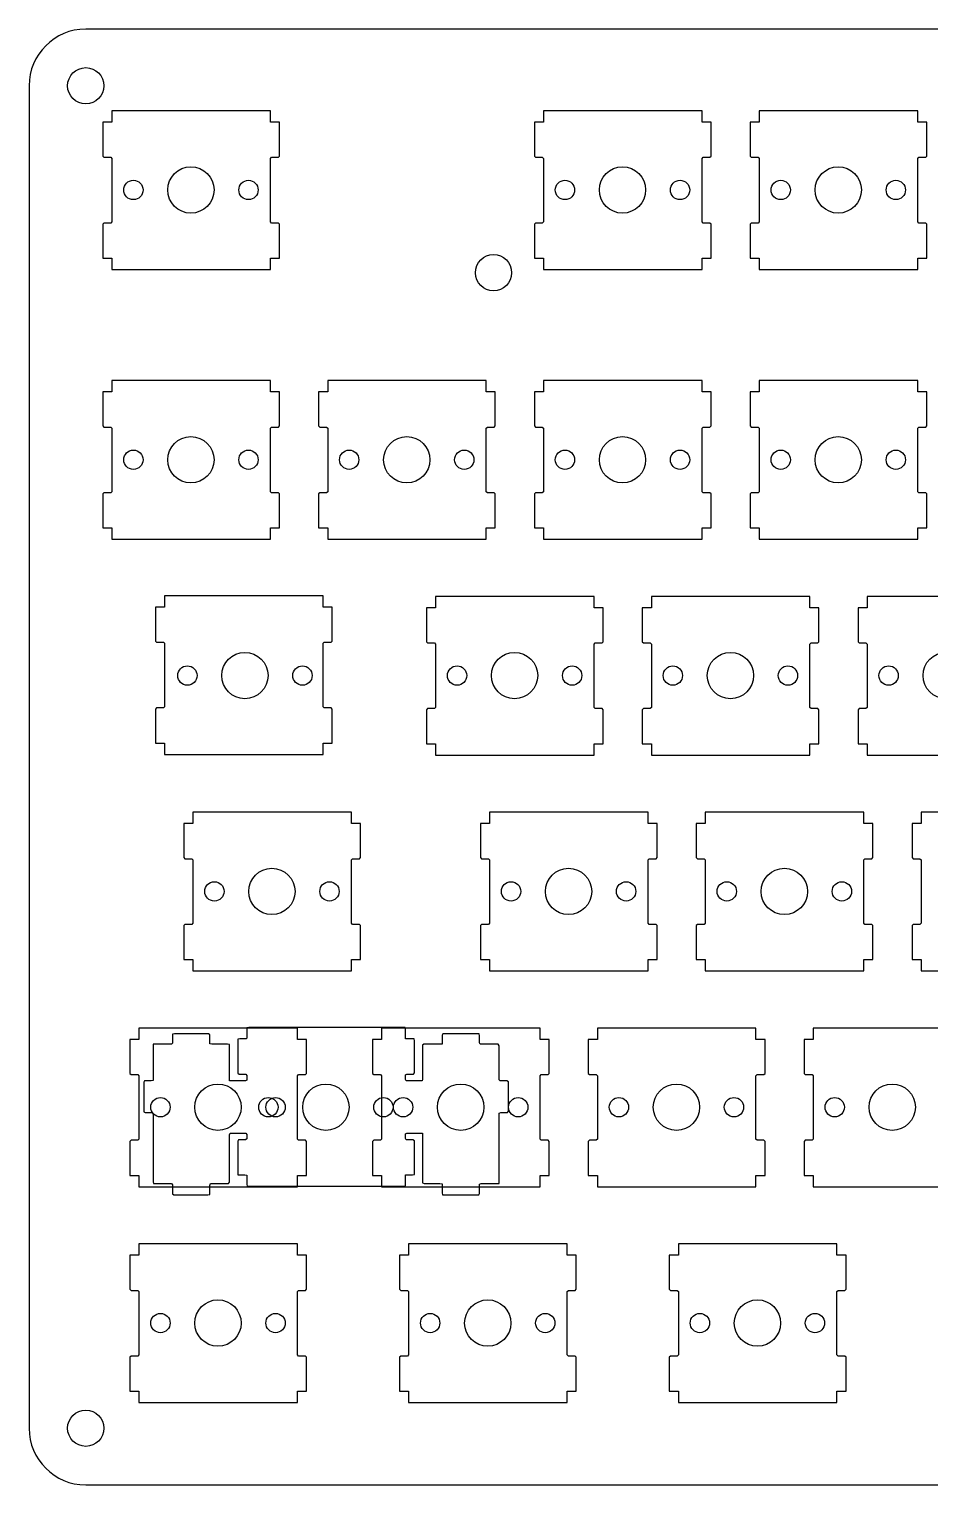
# Model space of a CAD drawing. Extents: x 0 to 362, y 0 to 128.
# Drawn here: x 0 to 79.5, y 0 to 128.5 of the extents above; entities that cross this region are included whole.
import ezdxf

# ---------------------------------------------------------------- set-up
doc = ezdxf.new("R2010")
doc.units = 0
doc.layers.add('20', color=31, linetype='CONTINUOUS')
doc.layers.add('49', color=253, linetype='CONTINUOUS')

msp = doc.modelspace()

# ---------------------------------------------------------------- linework, layer by layer
at = {"layer": '20'}
for p, q in [((357, 128.5), (5, 128.5)), ((0, 123.5), (0, 5)), ((5, 0), (357, 0))]:
    msp.add_line(p, q, dxfattribs=at)
for centre, radius in [((5, 123.5), 1.6), ((14.2875, 114.3), 2.0447), ((52.3875, 114.3), 2.0447), ((71.4375, 114.3), 2.0447), ((9.2075, 114.3), 0.8534), ((19.3675, 114.3), 0.8534), ((47.3075, 114.3), 0.8534), ((57.4675, 114.3), 0.8534), ((66.3575, 114.3), 0.8534), ((76.5175, 114.3), 0.8534), ((41, 107), 1.6), ((14.2875, 90.4875), 2.0447), ((33.3375, 90.4875), 2.0447), ((52.3875, 90.4875), 2.0447), ((71.4375, 90.4875), 2.0447), ((9.2075, 90.4875), 0.8534), ((19.3675, 90.4875), 0.8534), ((28.2575, 90.4875), 0.8534), ((38.4175, 90.4875), 0.8534), ((47.3075, 90.4875), 0.8534), ((57.4675, 90.4875), 0.8534), ((66.3575, 90.4875), 0.8534), ((76.5175, 90.4875), 0.8534), ((19.05, 71.4375), 2.0447), ((42.8625, 71.4375), 2.0447), ((61.9125, 71.4375), 2.0447), ((80.9625, 71.4375), 2.0447), ((13.97, 71.4375), 0.8534), ((24.13, 71.4375), 0.8534), ((37.7825, 71.4375), 0.8534), ((47.9425, 71.4375), 0.8534), ((56.8325, 71.4375), 0.8534), ((66.9925, 71.4375), 0.8534), ((75.8825, 71.4375), 0.8534), ((21.4376, 52.3875), 2.0447), ((47.625, 52.3875), 2.0447), ((66.675, 52.3875), 2.0447), ((16.3576, 52.3875), 0.8534), ((26.5176, 52.3875), 0.8534), ((42.545, 52.3875), 0.8534), ((52.705, 52.3875), 0.8534), ((61.595, 52.3875), 0.8534), ((71.755, 52.3875), 0.8534), ((16.6751, 33.3375), 2.0447), ((26.2001, 33.3375), 2.0447), ((38.1, 33.3375), 2.0447), ((57.15, 33.3375), 2.0447), ((76.2, 33.3375), 2.0447), ((11.5951, 33.3375), 0.8534), ((21.1201, 33.3375), 0.8534), ((21.7551, 33.3375), 0.8534), ((31.2801, 33.3375), 0.8534), ((33.02, 33.3375), 0.8534), ((43.18, 33.3375), 0.8534), ((52.07, 33.3375), 0.8534), ((62.23, 33.3375), 0.8534), ((71.12, 33.3375), 0.8534), ((16.6751, 14.2875), 2.0447), ((40.4876, 14.2875), 2.0447), ((64.3001, 14.2875), 2.0447), ((11.5951, 14.2875), 0.8534), ((21.7551, 14.2875), 0.8534), ((35.4076, 14.2875), 0.8534), ((45.5676, 14.2875), 0.8534), ((59.2201, 14.2875), 0.8534), ((69.3801, 14.2875), 0.8534), ((5, 5), 1.6)]:
    msp.add_circle(centre, radius, dxfattribs=at)
for centre, start, end in [((5, 123.5), 90, 180), ((5, 5), 180, 270)]:
    msp.add_arc(centre, 5, start, end, dxfattribs=at)
at = {"layer": '49'}
for p, q in [((21.308, 121.2825), (7.308, 121.2825)), ((7.308, 121.2825), (7.308, 120.2825)), ((21.308, 120.2825), (21.308, 121.2825)), ((59.408, 121.2825), (45.408, 121.2825)), ((45.408, 121.2825), (45.408, 120.2825)), ((59.408, 120.2825), (59.408, 121.2825)), ((78.458, 121.2825), (64.458, 121.2825)), ((64.458, 121.2825), (64.458, 120.2825)), ((78.458, 120.2825), (78.458, 121.2825)), ((7.308, 120.2825), (6.508, 120.2825)), ((6.508, 120.2825), (6.508, 117.2825)), ((22.108, 120.2825), (21.308, 120.2825)), ((22.108, 117.2825), (22.108, 120.2825)), ((45.408, 120.2825), (44.608, 120.2825)), ((44.608, 120.2825), (44.608, 117.2825)), ((60.208, 120.2825), (59.408, 120.2825)), ((60.208, 117.2825), (60.208, 120.2825)), ((64.458, 120.2825), (63.658, 120.2825)), ((63.658, 120.2825), (63.658, 117.2825)), ((79.258, 120.2825), (78.458, 120.2825)), ((79.258, 117.2825), (79.258, 120.2825)), ((6.508, 117.2825), (6.608, 117.1825)), ((6.608, 117.1825), (7.208, 117.1825)), ((7.208, 117.1825), (7.308, 117.0825)), ((7.308, 117.0825), (7.308, 111.4825)), ((21.308, 117.0825), (21.408, 117.1825)), ((21.308, 111.4825), (21.308, 117.0825)), ((21.408, 117.1825), (22.008, 117.1825)), ((22.008, 117.1825), (22.108, 117.2825)), ((44.608, 117.2825), (44.708, 117.1825)), ((44.708, 117.1825), (45.308, 117.1825)), ((45.308, 117.1825), (45.408, 117.0825)), ((45.408, 117.0825), (45.408, 111.4825)), ((59.408, 117.0825), (59.508, 117.1825)), ((59.408, 111.4825), (59.408, 117.0825)), ((59.508, 117.1825), (60.108, 117.1825)), ((60.108, 117.1825), (60.208, 117.2825)), ((63.658, 117.2825), (63.758, 117.1825)), ((63.758, 117.1825), (64.358, 117.1825)), ((64.358, 117.1825), (64.458, 117.0825)), ((64.458, 117.0825), (64.458, 111.4825)), ((78.458, 117.0825), (78.558, 117.1825)), ((78.458, 111.4825), (78.458, 117.0825)), ((78.558, 117.1825), (79.158, 117.1825)), ((79.158, 117.1825), (79.258, 117.2825)), ((6.608, 111.3825), (6.508, 111.2825)), ((6.508, 111.2825), (6.508, 108.2825)), ((7.208, 111.3825), (6.608, 111.3825)), ((7.308, 111.4825), (7.208, 111.3825)), ((21.408, 111.3825), (21.308, 111.4825)), ((22.008, 111.3825), (21.408, 111.3825)), ((22.108, 111.2825), (22.008, 111.3825)), ((22.108, 108.2825), (22.108, 111.2825)), ((44.708, 111.3825), (44.608, 111.2825)), ((44.608, 111.2825), (44.608, 108.2825)), ((45.308, 111.3825), (44.708, 111.3825)), ((45.408, 111.4825), (45.308, 111.3825)), ((59.508, 111.3825), (59.408, 111.4825)), ((60.108, 111.3825), (59.508, 111.3825)), ((60.208, 111.2825), (60.108, 111.3825)), ((60.208, 108.2825), (60.208, 111.2825)), ((63.758, 111.3825), (63.658, 111.2825)), ((63.658, 111.2825), (63.658, 108.2825)), ((64.358, 111.3825), (63.758, 111.3825)), ((64.458, 111.4825), (64.358, 111.3825)), ((78.558, 111.3825), (78.458, 111.4825)), ((79.158, 111.3825), (78.558, 111.3825)), ((79.258, 111.2825), (79.158, 111.3825)), ((79.258, 108.2825), (79.258, 111.2825)), ((6.508, 108.2825), (7.308, 108.2825)), ((7.308, 108.2825), (7.308, 107.2825)), ((21.308, 107.2825), (21.308, 108.2825)), ((21.308, 108.2825), (22.108, 108.2825)), ((44.608, 108.2825), (45.408, 108.2825)), ((45.408, 108.2825), (45.408, 107.2825)), ((59.408, 107.2825), (59.408, 108.2825)), ((59.408, 108.2825), (60.208, 108.2825)), ((63.658, 108.2825), (64.458, 108.2825)), ((64.458, 108.2825), (64.458, 107.2825)), ((78.458, 107.2825), (78.458, 108.2825)), ((78.458, 108.2825), (79.258, 108.2825)), ((7.308, 107.2825), (21.308, 107.2825)), ((45.408, 107.2825), (59.408, 107.2825)), ((64.458, 107.2825), (78.458, 107.2825)), ((7.308, 96.47), (6.508, 96.47)), ((6.508, 96.47), (6.508, 93.47)), ((21.308, 97.47), (7.308, 97.47)), ((7.308, 97.47), (7.308, 96.47)), ((21.308, 96.47), (21.308, 97.47)), ((22.108, 96.47), (21.308, 96.47)), ((22.108, 93.47), (22.108, 96.47)), ((26.358, 96.47), (25.558, 96.47)), ((25.558, 96.47), (25.558, 93.47)), ((40.358, 97.47), (26.358, 97.47)), ((26.358, 97.47), (26.358, 96.47)), ((40.358, 96.47), (40.358, 97.47)), ((41.158, 96.47), (40.358, 96.47)), ((41.158, 93.47), (41.158, 96.47)), ((45.408, 96.47), (44.608, 96.47)), ((44.608, 96.47), (44.608, 93.47)), ((59.408, 97.47), (45.408, 97.47)), ((45.408, 97.47), (45.408, 96.47)), ((59.408, 96.47), (59.408, 97.47)), ((60.208, 96.47), (59.408, 96.47)), ((60.208, 93.47), (60.208, 96.47)), ((64.458, 96.47), (63.658, 96.47)), ((63.658, 96.47), (63.658, 93.47)), ((78.458, 97.47), (64.458, 97.47)), ((64.458, 97.47), (64.458, 96.47)), ((78.458, 96.47), (78.458, 97.47)), ((79.258, 96.47), (78.458, 96.47)), ((79.258, 93.47), (79.258, 96.47)), ((6.508, 93.47), (6.608, 93.37)), ((6.608, 93.37), (7.208, 93.37)), ((7.208, 93.37), (7.308, 93.27)), ((7.308, 93.27), (7.308, 87.67)), ((21.308, 93.27), (21.408, 93.37)), ((21.308, 87.67), (21.308, 93.27)), ((21.408, 93.37), (22.008, 93.37)), ((22.008, 93.37), (22.108, 93.47)), ((25.558, 93.47), (25.658, 93.37)), ((25.658, 93.37), (26.258, 93.37)), ((26.258, 93.37), (26.358, 93.27)), ((26.358, 93.27), (26.358, 87.67)), ((40.358, 93.27), (40.458, 93.37)), ((40.358, 87.67), (40.358, 93.27)), ((40.458, 93.37), (41.058, 93.37)), ((41.058, 93.37), (41.158, 93.47)), ((44.608, 93.47), (44.708, 93.37)), ((44.708, 93.37), (45.308, 93.37)), ((45.308, 93.37), (45.408, 93.27)), ((45.408, 93.27), (45.408, 87.67)), ((59.408, 93.27), (59.508, 93.37)), ((59.408, 87.67), (59.408, 93.27)), ((59.508, 93.37), (60.108, 93.37)), ((60.108, 93.37), (60.208, 93.47)), ((63.658, 93.47), (63.758, 93.37)), ((63.758, 93.37), (64.358, 93.37)), ((64.358, 93.37), (64.458, 93.27)), ((64.458, 93.27), (64.458, 87.67)), ((78.458, 93.27), (78.558, 93.37)), ((78.458, 87.67), (78.458, 93.27)), ((78.558, 93.37), (79.158, 93.37)), ((79.158, 93.37), (79.258, 93.47)), ((6.608, 87.57), (6.508, 87.47)), ((6.508, 87.47), (6.508, 84.47)), ((7.208, 87.57), (6.608, 87.57)), ((7.308, 87.67), (7.208, 87.57)), ((21.408, 87.57), (21.308, 87.67)), ((22.008, 87.57), (21.408, 87.57)), ((22.108, 87.47), (22.008, 87.57)), ((22.108, 84.47), (22.108, 87.47)), ((25.658, 87.57), (25.558, 87.47)), ((25.558, 87.47), (25.558, 84.47)), ((26.258, 87.57), (25.658, 87.57)), ((26.358, 87.67), (26.258, 87.57)), ((40.458, 87.57), (40.358, 87.67)), ((41.058, 87.57), (40.458, 87.57)), ((41.158, 87.47), (41.058, 87.57)), ((41.158, 84.47), (41.158, 87.47)), ((44.708, 87.57), (44.608, 87.47)), ((44.608, 87.47), (44.608, 84.47)), ((45.308, 87.57), (44.708, 87.57)), ((45.408, 87.67), (45.308, 87.57)), ((59.508, 87.57), (59.408, 87.67)), ((60.108, 87.57), (59.508, 87.57)), ((60.208, 87.47), (60.108, 87.57)), ((60.208, 84.47), (60.208, 87.47)), ((63.758, 87.57), (63.658, 87.47)), ((63.658, 87.47), (63.658, 84.47)), ((64.358, 87.57), (63.758, 87.57)), ((64.458, 87.67), (64.358, 87.57)), ((78.558, 87.57), (78.458, 87.67)), ((79.158, 87.57), (78.558, 87.57)), ((79.258, 87.47), (79.158, 87.57)), ((79.258, 84.47), (79.258, 87.47)), ((6.508, 84.47), (7.308, 84.47)), ((7.308, 84.47), (7.308, 83.47)), ((21.308, 83.47), (21.308, 84.47)), ((21.308, 84.47), (22.108, 84.47)), ((25.558, 84.47), (26.358, 84.47)), ((26.358, 84.47), (26.358, 83.47)), ((40.358, 83.47), (40.358, 84.47)), ((40.358, 84.47), (41.158, 84.47)), ((44.608, 84.47), (45.408, 84.47)), ((45.408, 84.47), (45.408, 83.47)), ((59.408, 83.47), (59.408, 84.47)), ((59.408, 84.47), (60.208, 84.47)), ((63.658, 84.47), (64.458, 84.47)), ((64.458, 84.47), (64.458, 83.47)), ((78.458, 83.47), (78.458, 84.47)), ((78.458, 84.47), (79.258, 84.47)), ((7.308, 83.47), (21.308, 83.47)), ((26.358, 83.47), (40.358, 83.47)), ((45.408, 83.47), (59.408, 83.47)), ((64.458, 83.47), (78.458, 83.47)), ((25.9562, 78.4835), (11.9562, 78.4835)), ((11.9562, 78.4835), (11.9562, 77.4835)), ((25.9562, 77.4835), (25.9562, 78.4835)), ((49.883, 78.42), (35.883, 78.42)), ((35.883, 78.42), (35.883, 77.42)), ((49.883, 77.42), (49.883, 78.42)), ((68.933, 78.42), (54.933, 78.42)), ((54.933, 78.42), (54.933, 77.42)), ((68.933, 77.42), (68.933, 78.42)), ((87.983, 78.42), (73.983, 78.42)), ((73.983, 78.42), (73.983, 77.42)), ((11.9562, 77.4835), (11.1562, 77.4835)), ((11.1562, 77.4835), (11.1562, 74.4835)), ((26.7562, 77.4835), (25.9562, 77.4835)), ((26.7562, 74.4835), (26.7562, 77.4835)), ((35.883, 77.42), (35.083, 77.42)), ((35.083, 77.42), (35.083, 74.42)), ((50.683, 77.42), (49.883, 77.42)), ((50.683, 74.42), (50.683, 77.42)), ((54.933, 77.42), (54.133, 77.42)), ((54.133, 77.42), (54.133, 74.42)), ((69.733, 77.42), (68.933, 77.42)), ((69.733, 74.42), (69.733, 77.42)), ((73.983, 77.42), (73.183, 77.42)), ((73.183, 77.42), (73.183, 74.42)), ((11.1562, 74.4835), (11.2562, 74.3835)), ((11.2562, 74.3835), (11.8562, 74.3835)), ((11.8562, 74.3835), (11.9562, 74.2835)), ((11.9562, 74.2835), (11.9562, 68.6835)), ((25.9562, 74.2835), (26.0562, 74.3835)), ((25.9562, 68.6835), (25.9562, 74.2835)), ((26.0562, 74.3835), (26.6562, 74.3835)), ((26.6562, 74.3835), (26.7562, 74.4835)), ((35.083, 74.42), (35.183, 74.32)), ((35.183, 74.32), (35.783, 74.32)), ((35.783, 74.32), (35.883, 74.22)), ((35.883, 74.22), (35.883, 68.62)), ((49.883, 74.22), (49.983, 74.32)), ((49.883, 68.62), (49.883, 74.22)), ((49.983, 74.32), (50.583, 74.32)), ((50.583, 74.32), (50.683, 74.42)), ((54.133, 74.42), (54.233, 74.32)), ((54.233, 74.32), (54.833, 74.32)), ((54.833, 74.32), (54.933, 74.22)), ((54.933, 74.22), (54.933, 68.62)), ((68.933, 74.22), (69.033, 74.32)), ((68.933, 68.62), (68.933, 74.22)), ((69.033, 74.32), (69.633, 74.32)), ((69.633, 74.32), (69.733, 74.42)), ((73.183, 74.42), (73.283, 74.32)), ((73.283, 74.32), (73.883, 74.32)), ((73.883, 74.32), (73.983, 74.22)), ((73.983, 74.22), (73.983, 68.62)), ((11.2562, 68.5835), (11.1562, 68.4835)), ((11.1562, 68.4835), (11.1562, 65.4835)), ((11.8562, 68.5835), (11.2562, 68.5835)), ((11.9562, 68.6835), (11.8562, 68.5835)), ((26.0562, 68.5835), (25.9562, 68.6835)), ((26.6562, 68.5835), (26.0562, 68.5835)), ((26.7562, 68.4835), (26.6562, 68.5835)), ((26.7562, 65.4835), (26.7562, 68.4835)), ((35.183, 68.52), (35.083, 68.42)), ((35.083, 68.42), (35.083, 65.42)), ((35.783, 68.52), (35.183, 68.52)), ((35.883, 68.62), (35.783, 68.52)), ((49.983, 68.52), (49.883, 68.62)), ((50.583, 68.52), (49.983, 68.52)), ((50.683, 68.42), (50.583, 68.52)), ((50.683, 65.42), (50.683, 68.42)), ((54.233, 68.52), (54.133, 68.42)), ((54.133, 68.42), (54.133, 65.42)), ((54.833, 68.52), (54.233, 68.52)), ((54.933, 68.62), (54.833, 68.52)), ((69.033, 68.52), (68.933, 68.62)), ((69.633, 68.52), (69.033, 68.52)), ((69.733, 68.42), (69.633, 68.52)), ((69.733, 65.42), (69.733, 68.42)), ((73.283, 68.52), (73.183, 68.42)), ((73.183, 68.42), (73.183, 65.42)), ((73.883, 68.52), (73.283, 68.52)), ((73.983, 68.62), (73.883, 68.52)), ((11.1562, 65.4835), (11.9562, 65.4835)), ((11.9562, 65.4835), (11.9562, 64.4835)), ((11.9562, 64.4835), (25.9562, 64.4835)), ((25.9562, 64.4835), (25.9562, 65.4835)), ((25.9562, 65.4835), (26.7562, 65.4835)), ((35.083, 65.42), (35.883, 65.42)), ((35.883, 65.42), (35.883, 64.42)), ((35.883, 64.42), (49.883, 64.42)), ((49.883, 64.42), (49.883, 65.42)), ((49.883, 65.42), (50.683, 65.42)), ((54.133, 65.42), (54.933, 65.42)), ((54.933, 65.42), (54.933, 64.42)), ((54.933, 64.42), (68.933, 64.42)), ((68.933, 64.42), (68.933, 65.42)), ((68.933, 65.42), (69.733, 65.42)), ((73.183, 65.42), (73.983, 65.42)), ((73.983, 65.42), (73.983, 64.42)), ((73.983, 64.42), (87.983, 64.42)), ((28.4581, 59.37), (14.4581, 59.37)), ((14.4581, 59.37), (14.4581, 58.37)), ((28.4581, 58.37), (28.4581, 59.37)), ((54.6455, 59.37), (40.6455, 59.37)), ((40.6455, 59.37), (40.6455, 58.37)), ((54.6455, 58.37), (54.6455, 59.37)), ((73.6955, 59.37), (59.6955, 59.37)), ((59.6955, 59.37), (59.6955, 58.37)), ((73.6955, 58.37), (73.6955, 59.37)), ((92.7455, 59.37), (78.7455, 59.37)), ((78.7455, 59.37), (78.7455, 58.37)), ((14.4581, 58.37), (13.6581, 58.37)), ((13.6581, 58.37), (13.6581, 55.37)), ((29.2581, 58.37), (28.4581, 58.37)), ((29.2581, 55.37), (29.2581, 58.37)), ((40.6455, 58.37), (39.8455, 58.37)), ((39.8455, 58.37), (39.8455, 55.37)), ((55.4455, 58.37), (54.6455, 58.37)), ((55.4455, 55.37), (55.4455, 58.37)), ((59.6955, 58.37), (58.8955, 58.37)), ((58.8955, 58.37), (58.8955, 55.37)), ((74.4955, 58.37), (73.6955, 58.37)), ((74.4955, 55.37), (74.4955, 58.37)), ((78.7455, 58.37), (77.9455, 58.37)), ((77.9455, 58.37), (77.9455, 55.37)), ((13.6581, 55.37), (13.7581, 55.27)), ((13.7581, 55.27), (14.3581, 55.27)), ((14.3581, 55.27), (14.4581, 55.17)), ((28.4581, 55.17), (28.5581, 55.27)), ((28.5581, 55.27), (29.1581, 55.27)), ((29.1581, 55.27), (29.2581, 55.37)), ((39.8455, 55.37), (39.9455, 55.27)), ((39.9455, 55.27), (40.5455, 55.27)), ((40.5455, 55.27), (40.6455, 55.17)), ((54.6455, 55.17), (54.7455, 55.27)), ((54.7455, 55.27), (55.3455, 55.27)), ((55.3455, 55.27), (55.4455, 55.37)), ((58.8955, 55.37), (58.9955, 55.27)), ((58.9955, 55.27), (59.5955, 55.27)), ((59.5955, 55.27), (59.6955, 55.17)), ((73.6955, 55.17), (73.7955, 55.27)), ((73.7955, 55.27), (74.3955, 55.27)), ((74.3955, 55.27), (74.4955, 55.37)), ((77.9455, 55.37), (78.0455, 55.27)), ((78.0455, 55.27), (78.6455, 55.27)), ((78.6455, 55.27), (78.7455, 55.17)), ((14.4581, 55.17), (14.4581, 49.57)), ((28.4581, 49.57), (28.4581, 55.17)), ((40.6455, 55.17), (40.6455, 49.57)), ((54.6455, 49.57), (54.6455, 55.17)), ((59.6955, 55.17), (59.6955, 49.57)), ((73.6955, 49.57), (73.6955, 55.17)), ((78.7455, 55.17), (78.7455, 49.57)), ((13.7581, 49.47), (13.6581, 49.37)), ((13.6581, 49.37), (13.6581, 46.37)), ((14.3581, 49.47), (13.7581, 49.47)), ((14.4581, 49.57), (14.3581, 49.47)), ((28.5581, 49.47), (28.4581, 49.57)), ((29.1581, 49.47), (28.5581, 49.47)), ((29.2581, 49.37), (29.1581, 49.47)), ((29.2581, 46.37), (29.2581, 49.37)), ((39.9455, 49.47), (39.8455, 49.37)), ((39.8455, 49.37), (39.8455, 46.37)), ((40.5455, 49.47), (39.9455, 49.47)), ((40.6455, 49.57), (40.5455, 49.47)), ((54.7455, 49.47), (54.6455, 49.57)), ((55.3455, 49.47), (54.7455, 49.47)), ((55.4455, 49.37), (55.3455, 49.47)), ((55.4455, 46.37), (55.4455, 49.37)), ((58.9955, 49.47), (58.8955, 49.37)), ((58.8955, 49.37), (58.8955, 46.37)), ((59.5955, 49.47), (58.9955, 49.47)), ((59.6955, 49.57), (59.5955, 49.47)), ((73.7955, 49.47), (73.6955, 49.57)), ((74.3955, 49.47), (73.7955, 49.47)), ((74.4955, 49.37), (74.3955, 49.47)), ((74.4955, 46.37), (74.4955, 49.37)), ((78.0455, 49.47), (77.9455, 49.37)), ((77.9455, 49.37), (77.9455, 46.37)), ((78.6455, 49.47), (78.0455, 49.47)), ((78.7455, 49.57), (78.6455, 49.47)), ((13.6581, 46.37), (14.4581, 46.37)), ((14.4581, 46.37), (14.4581, 45.37)), ((28.4581, 45.37), (28.4581, 46.37)), ((28.4581, 46.37), (29.2581, 46.37)), ((39.8455, 46.37), (40.6455, 46.37)), ((40.6455, 46.37), (40.6455, 45.37)), ((54.6455, 45.37), (54.6455, 46.37)), ((54.6455, 46.37), (55.4455, 46.37)), ((58.8955, 46.37), (59.6955, 46.37)), ((59.6955, 46.37), (59.6955, 45.37)), ((73.6955, 45.37), (73.6955, 46.37)), ((73.6955, 46.37), (74.4955, 46.37)), ((77.9455, 46.37), (78.7455, 46.37)), ((78.7455, 46.37), (78.7455, 45.37)), ((14.4581, 45.37), (28.4581, 45.37)), ((40.6455, 45.37), (54.6455, 45.37)), ((59.6955, 45.37), (73.6955, 45.37)), ((78.7455, 45.37), (92.7455, 45.37)), ((23.6956, 40.32), (9.6956, 40.32)), ((9.6956, 40.32), (9.6956, 39.32)), ((19.3898, 40.3588), (19.2148, 40.3338)), ((19.2148, 40.3338), (19.2148, 39.5338)), ((33.1898, 40.3588), (19.3898, 40.3588)), ((23.6956, 39.32), (23.6956, 40.32)), ((45.1205, 40.32), (31.1205, 40.32)), ((31.1205, 40.32), (31.1205, 39.32)), ((33.2148, 40.1838), (33.1898, 40.3588)), ((33.2148, 39.3838), (33.2148, 40.1838)), ((45.1205, 39.32), (45.1205, 40.32)), ((64.1705, 40.32), (50.1705, 40.32)), ((50.1705, 40.32), (50.1705, 39.32)), ((64.1705, 39.32), (64.1705, 40.32)), ((83.2205, 40.32), (69.2205, 40.32)), ((69.2205, 40.32), (69.2205, 39.32)), ((9.6956, 39.32), (8.8956, 39.32)), ((8.8956, 39.32), (8.8956, 36.32)), ((10.9598, 38.8888), (10.9398, 38.7088)), ((10.9398, 38.7088), (10.9398, 35.7088)), ((12.5598, 38.8888), (10.9598, 38.8888)), ((12.6648, 38.9838), (12.5598, 38.8888)), ((12.8398, 39.8088), (12.6648, 39.7838)), ((12.6648, 39.7838), (12.6648, 38.9838)), ((15.8398, 39.8088), (12.8398, 39.8088)), ((15.9648, 39.7338), (15.8398, 39.8088)), ((15.9648, 38.9338), (15.9648, 39.7338)), ((16.1198, 38.8888), (15.9648, 38.9338)), ((17.5198, 38.8888), (16.1198, 38.8888)), ((17.6898, 38.8588), (17.5198, 38.8888)), ((17.6898, 35.6588), (17.6898, 38.8588)), ((18.5898, 39.3588), (18.4148, 39.3338)), ((18.4148, 39.3338), (18.4148, 36.3338)), ((19.1898, 39.3588), (18.5898, 39.3588)), ((19.2148, 39.5338), (19.1898, 39.3588)), ((24.4956, 39.32), (23.6956, 39.32)), ((24.4956, 36.32), (24.4956, 39.32)), ((31.1205, 39.32), (30.3205, 39.32)), ((30.3205, 39.32), (30.3205, 36.32)), ((33.3898, 39.3588), (33.2148, 39.3838)), ((33.9898, 39.3588), (33.3898, 39.3588)), ((34.0148, 39.1838), (33.9898, 39.3588)), ((34.0148, 36.3838), (34.0148, 39.1838)), ((34.8598, 38.8888), (34.7398, 38.8088)), ((34.7398, 38.8088), (34.7398, 35.8088)), ((36.4598, 38.8888), (34.8598, 38.8888)), ((36.4648, 39.0838), (36.4598, 38.8888)), ((36.5398, 39.8088), (36.4648, 39.6838)), ((36.4648, 39.6838), (36.4648, 39.0838)), ((39.7398, 39.8088), (36.5398, 39.8088)), ((39.7648, 39.6337), (39.7398, 39.8088)), ((39.7648, 39.0337), (39.7648, 39.6337)), ((39.8198, 38.8888), (39.7648, 39.0337)), ((41.4198, 38.8888), (39.8198, 38.8888)), ((41.4898, 38.7588), (41.4198, 38.8888)), ((41.4898, 35.7588), (41.4898, 38.7588)), ((45.9205, 39.32), (45.1205, 39.32)), ((45.9205, 36.32), (45.9205, 39.32)), ((50.1705, 39.32), (49.3705, 39.32)), ((49.3705, 39.32), (49.3705, 36.32)), ((64.9705, 39.32), (64.1705, 39.32)), ((64.9705, 36.32), (64.9705, 39.32)), ((69.2205, 39.32), (68.4205, 39.32)), ((68.4205, 39.32), (68.4205, 36.32)), ((8.8956, 36.32), (8.9956, 36.22)), ((8.9956, 36.22), (9.5956, 36.22)), ((9.5956, 36.22), (9.6956, 36.12)), ((9.6956, 36.12), (9.6956, 30.52)), ((18.4148, 36.3338), (18.5398, 36.2588)), ((18.5398, 36.2588), (19.1398, 36.2588)), ((19.1398, 36.2588), (19.2148, 36.1338)), ((19.2148, 36.1338), (19.2148, 35.7338)), ((23.6956, 36.12), (23.7956, 36.22)), ((23.6956, 30.52), (23.6956, 36.12)), ((23.7956, 36.22), (24.3956, 36.22)), ((24.3956, 36.22), (24.4956, 36.32)), ((30.3205, 36.32), (30.4205, 36.22)), ((30.4205, 36.22), (31.0205, 36.22)), ((31.0205, 36.22), (31.1205, 36.12)), ((31.1205, 36.12), (31.1205, 30.52)), ((33.2148, 36.1838), (33.3397, 36.2588)), ((33.2148, 35.7837), (33.2148, 36.1838)), ((33.3397, 36.2588), (33.9398, 36.2588)), ((33.9398, 36.2588), (34.0148, 36.3838)), ((45.1205, 36.12), (45.2205, 36.22)), ((45.1205, 30.52), (45.1205, 36.12)), ((45.2205, 36.22), (45.8205, 36.22)), ((45.8205, 36.22), (45.9205, 36.32)), ((49.3705, 36.32), (49.4705, 36.22)), ((49.4705, 36.22), (50.0705, 36.22)), ((50.0705, 36.22), (50.1705, 36.12)), ((50.1705, 36.12), (50.1705, 30.52)), ((64.1705, 36.12), (64.2705, 36.22)), ((64.1705, 30.52), (64.1705, 36.12)), ((64.2705, 36.22), (64.8705, 36.22)), ((64.8705, 36.22), (64.9705, 36.32)), ((68.4205, 36.32), (68.5205, 36.22)), ((68.5205, 36.22), (69.1205, 36.22)), ((69.1205, 36.22), (69.2205, 36.12)), ((69.2205, 36.12), (69.2205, 30.52)), ((10.1898, 35.6588), (10.1148, 35.5338)), ((10.1148, 35.5338), (10.1148, 32.9338)), ((10.7898, 35.6588), (10.1898, 35.6588)), ((10.9398, 35.7088), (10.7898, 35.6588)), ((19.0898, 35.6588), (17.6898, 35.6588)), ((19.2148, 35.7338), (19.0898, 35.6588)), ((33.2898, 35.6588), (33.2148, 35.7837)), ((34.6898, 35.6588), (33.2898, 35.6588)), ((34.7398, 35.8088), (34.6898, 35.6588)), ((41.5898, 35.6588), (41.4898, 35.7588)), ((42.1898, 35.6588), (41.5898, 35.6588)), ((42.3148, 35.5838), (42.1898, 35.6588)), ((42.3148, 32.9838), (42.3148, 35.5838)), ((10.1148, 32.9338), (10.2397, 32.8588)), ((10.2397, 32.8588), (10.8397, 32.8588)), ((10.8397, 32.8588), (10.9398, 32.7588)), ((10.9398, 32.7588), (10.9398, 26.7588)), ((41.4898, 32.8088), (41.6398, 32.8588)), ((41.4898, 26.6088), (41.4898, 32.8088)), ((41.6398, 32.8588), (42.2397, 32.8588)), ((42.2397, 32.8588), (42.3148, 32.9838)), ((17.6898, 30.9087), (17.7397, 31.0588)), ((17.6898, 26.7087), (17.6898, 30.9087)), ((17.7397, 31.0588), (19.1397, 31.0588)), ((19.1397, 31.0588), (19.2148, 30.9338)), ((19.2148, 30.9338), (19.2148, 30.5338)), ((33.2148, 30.9838), (33.3398, 31.0588)), ((33.2148, 30.5838), (33.2148, 30.9838)), ((33.3398, 31.0588), (34.7398, 31.0588)), ((34.7398, 31.0588), (34.7398, 26.6588)), ((8.9956, 30.42), (8.8956, 30.32)), ((8.8956, 30.32), (8.8956, 27.32)), ((9.5956, 30.42), (8.9956, 30.42)), ((9.6956, 30.52), (9.5956, 30.42)), ((18.4898, 30.4588), (18.4148, 30.3338)), ((18.4148, 30.3338), (18.4148, 27.5338)), ((19.0898, 30.4588), (18.4898, 30.4588)), ((19.2148, 30.5338), (19.0898, 30.4588)), ((23.7956, 30.42), (23.6956, 30.52)), ((24.3956, 30.42), (23.7956, 30.42)), ((24.4956, 30.32), (24.3956, 30.42)), ((24.4956, 27.32), (24.4956, 30.32)), ((30.4205, 30.42), (30.3205, 30.32)), ((30.3205, 30.32), (30.3205, 27.32)), ((31.0205, 30.42), (30.4205, 30.42)), ((31.1205, 30.52), (31.0205, 30.42)), ((33.2898, 30.4588), (33.2148, 30.5838)), ((33.8898, 30.4588), (33.2898, 30.4588)), ((34.0148, 30.3838), (33.8898, 30.4588)), ((34.0148, 27.3838), (34.0148, 30.3838)), ((45.2205, 30.42), (45.1205, 30.52)), ((45.8205, 30.42), (45.2205, 30.42)), ((45.9205, 30.32), (45.8205, 30.42)), ((45.9205, 27.32), (45.9205, 30.32)), ((49.4705, 30.42), (49.3705, 30.32)), ((49.3705, 30.32), (49.3705, 27.32)), ((50.0705, 30.42), (49.4705, 30.42)), ((50.1705, 30.52), (50.0705, 30.42)), ((64.2705, 30.42), (64.1705, 30.52)), ((64.8705, 30.42), (64.2705, 30.42)), ((64.9705, 30.32), (64.8705, 30.42)), ((64.9705, 27.32), (64.9705, 30.32)), ((68.5205, 30.42), (68.4205, 30.32)), ((68.4205, 30.32), (68.4205, 27.32)), ((69.1205, 30.42), (68.5205, 30.42)), ((69.2205, 30.52), (69.1205, 30.42)), ((8.8956, 27.32), (9.6956, 27.32)), ((9.6956, 27.32), (9.6956, 26.32)), ((18.4148, 27.5338), (18.4398, 27.3588)), ((18.4398, 27.3588), (19.0398, 27.3588)), ((19.0398, 27.3588), (19.2148, 27.3338)), ((19.2148, 27.3338), (19.2148, 26.5338)), ((23.6956, 26.32), (23.6956, 27.32)), ((23.6956, 27.32), (24.4956, 27.32)), ((30.3205, 27.32), (31.1205, 27.32)), ((31.1205, 27.32), (31.1205, 26.32)), ((33.2148, 27.1838), (33.2397, 27.3588)), ((33.2148, 26.3838), (33.2148, 27.1838)), ((33.2397, 27.3588), (33.8397, 27.3588)), ((33.8397, 27.3588), (34.0148, 27.3838)), ((45.1205, 26.32), (45.1205, 27.32)), ((45.1205, 27.32), (45.9205, 27.32)), ((49.3705, 27.32), (50.1705, 27.32)), ((50.1705, 27.32), (50.1705, 26.32)), ((64.1705, 26.32), (64.1705, 27.32)), ((64.1705, 27.32), (64.9705, 27.32)), ((68.4205, 27.32), (69.2205, 27.32)), ((69.2205, 27.32), (69.2205, 26.32)), ((9.6956, 26.32), (23.6956, 26.32)), ((10.9398, 26.7588), (10.9697, 26.5888)), ((10.9697, 26.5888), (12.5698, 26.5888)), ((12.5698, 26.5888), (12.6648, 26.4838)), ((12.6648, 26.4838), (12.6648, 25.6838)), ((15.9648, 26.4337), (16.0097, 26.5888)), ((15.9648, 25.6337), (15.9648, 26.4337)), ((16.0097, 26.5888), (17.6097, 26.5888)), ((17.6097, 26.5888), (17.6898, 26.7087)), ((19.2148, 26.5338), (19.2398, 26.3588)), ((19.2398, 26.3588), (33.0398, 26.3588)), ((31.1205, 26.32), (45.1205, 26.32)), ((33.0398, 26.3588), (33.2148, 26.3838)), ((34.7398, 26.6588), (34.8698, 26.5888)), ((34.8698, 26.5888), (36.2698, 26.5888)), ((36.2698, 26.5888), (36.4648, 26.5838)), ((36.4648, 26.5838), (36.4648, 25.7838)), ((36.4648, 25.7838), (36.4898, 25.6088)), ((39.6898, 25.6088), (39.7648, 25.7338)), ((39.7648, 26.5338), (39.9098, 26.5888)), ((39.7648, 25.7338), (39.7648, 26.5338)), ((39.9098, 26.5888), (41.3097, 26.5888)), ((41.3097, 26.5888), (41.4898, 26.6088)), ((50.1705, 26.32), (64.1705, 26.32)), ((69.2205, 26.32), (83.2205, 26.32)), ((12.6648, 25.6838), (12.7897, 25.6088)), ((12.7897, 25.6088), (15.7897, 25.6088)), ((15.7897, 25.6088), (15.9648, 25.6337)), ((36.4898, 25.6088), (39.6898, 25.6088)), ((23.6956, 21.27), (9.6956, 21.27)), ((9.6956, 21.27), (9.6956, 20.27)), ((23.6956, 20.27), (23.6956, 21.27)), ((47.5081, 21.27), (33.5081, 21.27)), ((33.5081, 21.27), (33.5081, 20.27)), ((47.5081, 20.27), (47.5081, 21.27)), ((71.3206, 21.27), (57.3206, 21.27)), ((57.3206, 21.27), (57.3206, 20.27)), ((71.3206, 20.27), (71.3206, 21.27)), ((9.6956, 20.27), (8.8956, 20.27)), ((8.8956, 20.27), (8.8956, 17.27)), ((24.4956, 20.27), (23.6956, 20.27)), ((24.4956, 17.27), (24.4956, 20.27)), ((33.5081, 20.27), (32.7081, 20.27)), ((32.7081, 20.27), (32.7081, 17.27)), ((48.3081, 20.27), (47.5081, 20.27)), ((48.3081, 17.27), (48.3081, 20.27)), ((57.3206, 20.27), (56.5206, 20.27)), ((56.5206, 20.27), (56.5206, 17.27)), ((72.1206, 20.27), (71.3206, 20.27)), ((72.1206, 17.27), (72.1206, 20.27)), ((8.8956, 17.27), (8.9956, 17.17)), ((8.9956, 17.17), (9.5956, 17.17)), ((9.5956, 17.17), (9.6956, 17.07)), ((9.6956, 17.07), (9.6956, 11.47)), ((23.6956, 17.07), (23.7956, 17.17)), ((23.6956, 11.47), (23.6956, 17.07)), ((23.7956, 17.17), (24.3956, 17.17)), ((24.3956, 17.17), (24.4956, 17.27)), ((32.7081, 17.27), (32.8081, 17.17)), ((32.8081, 17.17), (33.4081, 17.17)), ((33.4081, 17.17), (33.5081, 17.07)), ((33.5081, 17.07), (33.5081, 11.47)), ((47.5081, 17.07), (47.6081, 17.17)), ((47.5081, 11.47), (47.5081, 17.07)), ((47.6081, 17.17), (48.2081, 17.17)), ((48.2081, 17.17), (48.3081, 17.27)), ((56.5206, 17.27), (56.6206, 17.17)), ((56.6206, 17.17), (57.2206, 17.17)), ((57.2206, 17.17), (57.3206, 17.07)), ((57.3206, 17.07), (57.3206, 11.47)), ((71.3206, 17.07), (71.4206, 17.17)), ((71.3206, 11.47), (71.3206, 17.07)), ((71.4206, 17.17), (72.0206, 17.17)), ((72.0206, 17.17), (72.1206, 17.27)), ((8.9956, 11.37), (8.8956, 11.27)), ((8.8956, 11.27), (8.8956, 8.27)), ((9.5956, 11.37), (8.9956, 11.37)), ((9.6956, 11.47), (9.5956, 11.37)), ((23.7956, 11.37), (23.6956, 11.47)), ((24.3956, 11.37), (23.7956, 11.37)), ((24.4956, 11.27), (24.3956, 11.37)), ((24.4956, 8.27), (24.4956, 11.27)), ((32.8081, 11.37), (32.7081, 11.27)), ((32.7081, 11.27), (32.7081, 8.27)), ((33.4081, 11.37), (32.8081, 11.37)), ((33.5081, 11.47), (33.4081, 11.37)), ((47.6081, 11.37), (47.5081, 11.47)), ((48.2081, 11.37), (47.6081, 11.37)), ((48.3081, 11.27), (48.2081, 11.37)), ((48.3081, 8.27), (48.3081, 11.27)), ((56.6206, 11.37), (56.5206, 11.27)), ((56.5206, 11.27), (56.5206, 8.27)), ((57.2206, 11.37), (56.6206, 11.37)), ((57.3206, 11.47), (57.2206, 11.37)), ((71.4206, 11.37), (71.3206, 11.47)), ((72.0206, 11.37), (71.4206, 11.37)), ((72.1206, 11.27), (72.0206, 11.37)), ((72.1206, 8.27), (72.1206, 11.27)), ((8.8956, 8.27), (9.6956, 8.27)), ((9.6956, 8.27), (9.6956, 7.27)), ((23.6956, 7.27), (23.6956, 8.27)), ((23.6956, 8.27), (24.4956, 8.27)), ((32.7081, 8.27), (33.5081, 8.27)), ((33.5081, 8.27), (33.5081, 7.27)), ((47.5081, 7.27), (47.5081, 8.27)), ((47.5081, 8.27), (48.3081, 8.27)), ((56.5206, 8.27), (57.3206, 8.27)), ((57.3206, 8.27), (57.3206, 7.27)), ((71.3206, 7.27), (71.3206, 8.27)), ((71.3206, 8.27), (72.1206, 8.27)), ((9.6956, 7.27), (23.6956, 7.27)), ((33.5081, 7.27), (47.5081, 7.27)), ((57.3206, 7.27), (71.3206, 7.27))]:
    msp.add_line(p, q, dxfattribs=at)

doc.saveas('drawing.dxf')
